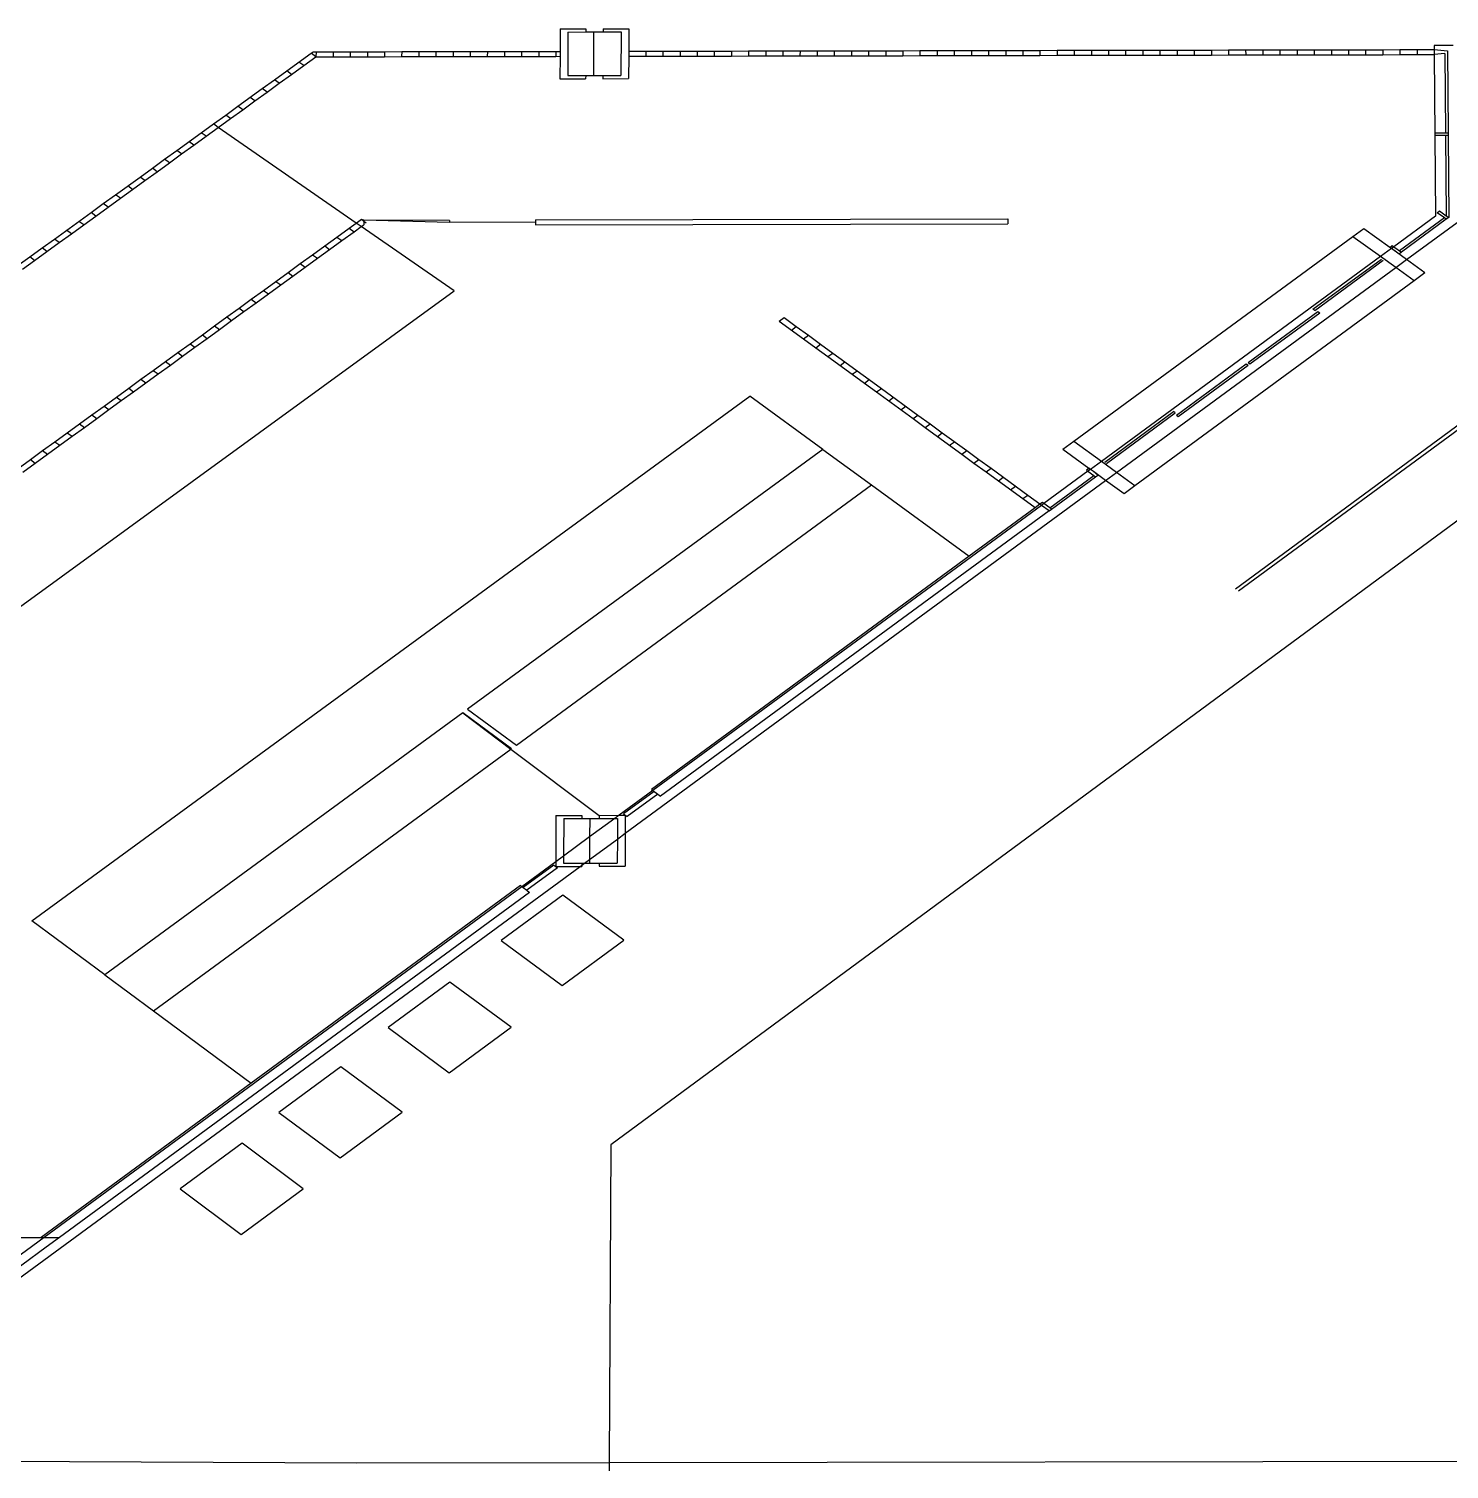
# Model space of a CAD drawing. Extents: x -83 to 83, y -28 to 43.
# Drawn here: x -70.97 to -50.23, y -11.6 to 9.44 of the extents above; entities that cross this region are included whole.
import ezdxf

# ---------------------------------------------------------------- set-up
doc = ezdxf.new("R2010")
doc.units = 0
doc.layers.get('0').update_dxf_attribs({"linetype": 'CONTINUOUS'})

msp = doc.modelspace()

# ---------------------------------------------------------------- linework, layer by layer
for p, q in [((-63.213, 9.434), (-63.215, 9.107)), ((-63.213, 9.434), (-62.838, 9.435)), ((-63.101, 9.389), (-63.104, 8.753)), ((-63.101, 9.389), (-62.838, 9.39)), ((-62.838, 9.435), (-62.838, 9.39)), ((-62.838, 9.39), (-62.726, 9.39)), ((-62.726, 9.39), (-62.729, 8.754)), ((-62.726, 9.39), (-62.588, 9.39)), ((-62.588, 9.436), (-62.588, 9.39)), ((-62.588, 9.436), (-62.213, 9.436)), ((-62.588, 9.39), (-62.325, 9.391)), ((-62.325, 9.391), (-62.328, 8.754)), ((-62.213, 9.436), (-62.214, 9.109)), ((-67.208, 8.821), (-66.851, 9.079)), ((-66.851, 9.079), (-66.822, 9.1)), ((-66.781, 9.027), (-66.851, 9.079)), ((-66.822, 9.1), (-66.78, 9.1)), ((-66.78, 9.1), (-66.781, 9.027)), ((-66.78, 9.1), (-66.53, 9.101)), ((-66.53, 9.101), (-66.531, 9.028)), ((-66.53, 9.101), (-66.28, 9.101)), ((-66.28, 9.101), (-66.281, 9.028)), ((-66.28, 9.101), (-66.03, 9.102)), ((-66.03, 9.102), (-66.03, 9.029)), ((-66.03, 9.102), (-65.78, 9.102)), ((-65.78, 9.102), (-65.529, 9.103)), ((-65.78, 9.102), (-65.78, 9.029)), ((-65.529, 9.103), (-65.53, 9.03)), ((-65.529, 9.103), (-65.279, 9.103)), ((-65.279, 9.103), (-65.28, 9.03)), ((-65.279, 9.103), (-65.029, 9.104)), ((-65.029, 9.104), (-65.03, 9.031)), ((-65.029, 9.104), (-64.779, 9.104)), ((-64.779, 9.104), (-64.529, 9.105)), ((-64.779, 9.104), (-64.779, 9.031)), ((-64.529, 9.105), (-64.529, 9.032)), ((-64.529, 9.105), (-64.278, 9.105)), ((-64.278, 9.105), (-64.279, 9.032)), ((-64.278, 9.105), (-64.028, 9.106)), ((-64.028, 9.106), (-64.029, 9.033)), ((-64.028, 9.106), (-63.778, 9.106)), ((-63.778, 9.106), (-63.528, 9.107)), ((-63.778, 9.106), (-63.778, 9.033)), ((-63.528, 9.107), (-63.528, 9.034)), ((-63.528, 9.107), (-63.277, 9.107)), ((-63.277, 9.107), (-63.278, 9.034)), ((-63.277, 9.107), (-63.215, 9.107)), ((-63.215, 9.107), (-63.215, 9.035)), ((-62.214, 9.109), (-61.964, 9.11)), ((-62.214, 9.109), (-62.214, 9.037)), ((-61.964, 9.11), (-61.964, 9.037)), ((-61.964, 9.11), (-61.713, 9.11)), ((-61.713, 9.11), (-61.714, 9.038)), ((-61.713, 9.11), (-61.463, 9.111)), ((-61.463, 9.111), (-61.464, 9.038)), ((-61.463, 9.111), (-61.213, 9.111)), ((-61.213, 9.111), (-60.963, 9.112)), ((-61.213, 9.111), (-61.213, 9.038)), ((-60.963, 9.112), (-60.963, 9.039)), ((-60.963, 9.112), (-60.712, 9.112)), ((-60.712, 9.112), (-60.713, 9.039)), ((-60.712, 9.112), (-60.462, 9.113)), ((-60.462, 9.113), (-60.462, 9.04)), ((-60.462, 9.113), (-60.212, 9.113)), ((-60.212, 9.113), (-59.962, 9.114)), ((-60.212, 9.113), (-60.212, 9.04)), ((-59.962, 9.114), (-59.962, 9.041)), ((-59.962, 9.114), (-59.711, 9.114)), ((-59.711, 9.114), (-59.712, 9.041)), ((-59.711, 9.114), (-59.461, 9.115)), ((-59.461, 9.115), (-59.461, 9.042)), ((-59.461, 9.115), (-59.211, 9.115)), ((-59.211, 9.115), (-58.961, 9.116)), ((-59.211, 9.115), (-59.211, 9.042)), ((-58.961, 9.116), (-58.961, 9.043)), ((-58.961, 9.116), (-58.71, 9.116)), ((-58.71, 9.116), (-58.46, 9.117)), ((-58.71, 9.116), (-58.71, 9.043)), ((-58.46, 9.117), (-58.46, 9.044)), ((-58.46, 9.117), (-58.21, 9.117)), ((-58.21, 9.117), (-57.96, 9.118)), ((-58.21, 9.117), (-58.21, 9.044)), ((-57.96, 9.118), (-57.96, 9.045)), ((-57.96, 9.118), (-57.709, 9.118)), ((-57.709, 9.118), (-57.459, 9.119)), ((-57.709, 9.118), (-57.709, 9.045)), ((-57.459, 9.119), (-57.459, 9.046)), ((-57.459, 9.119), (-57.209, 9.119)), ((-57.209, 9.119), (-56.958, 9.12)), ((-57.209, 9.119), (-57.209, 9.046)), ((-57.209, 9.046), (-56.958, 9.047)), ((-56.958, 9.12), (-56.958, 9.047)), ((-56.958, 9.12), (-56.708, 9.12)), ((-56.958, 9.047), (-56.708, 9.047)), ((-56.708, 9.12), (-56.458, 9.121)), ((-56.708, 9.12), (-56.708, 9.047)), ((-56.708, 9.047), (-56.458, 9.048)), ((-56.458, 9.121), (-56.458, 9.048)), ((-56.458, 9.121), (-56.207, 9.121)), ((-56.458, 9.048), (-56.207, 9.048)), ((-56.207, 9.121), (-55.957, 9.122)), ((-56.207, 9.121), (-56.207, 9.048)), ((-56.207, 9.048), (-55.957, 9.049)), ((-55.957, 9.122), (-55.957, 9.049)), ((-55.957, 9.122), (-55.707, 9.122)), ((-55.957, 9.049), (-55.707, 9.049)), ((-55.707, 9.122), (-55.457, 9.123)), ((-55.707, 9.122), (-55.707, 9.049)), ((-55.707, 9.049), (-55.456, 9.05)), ((-55.457, 9.123), (-55.456, 9.05)), ((-55.457, 9.123), (-55.206, 9.123)), ((-55.456, 9.05), (-55.206, 9.05)), ((-55.206, 9.123), (-54.956, 9.124)), ((-55.206, 9.123), (-55.206, 9.05)), ((-55.206, 9.05), (-54.956, 9.051)), ((-54.956, 9.124), (-54.956, 9.051)), ((-54.956, 9.124), (-54.706, 9.124)), ((-54.956, 9.051), (-54.705, 9.051)), ((-54.706, 9.124), (-54.455, 9.125)), ((-54.706, 9.124), (-54.705, 9.051)), ((-54.705, 9.051), (-54.455, 9.052)), ((-54.455, 9.125), (-54.455, 9.052)), ((-54.455, 9.125), (-54.205, 9.125)), ((-54.455, 9.052), (-54.205, 9.052)), ((-54.205, 9.125), (-53.955, 9.126)), ((-54.205, 9.125), (-54.205, 9.052)), ((-54.205, 9.052), (-53.954, 9.053)), ((-53.955, 9.126), (-53.954, 9.053)), ((-53.955, 9.126), (-53.704, 9.126)), ((-53.954, 9.053), (-53.704, 9.053)), ((-53.704, 9.126), (-53.454, 9.127)), ((-53.704, 9.126), (-53.704, 9.053)), ((-53.704, 9.053), (-53.454, 9.054)), ((-53.454, 9.127), (-53.454, 9.054)), ((-53.454, 9.127), (-53.204, 9.127)), ((-53.454, 9.054), (-53.203, 9.054)), ((-53.204, 9.127), (-52.953, 9.128)), ((-53.204, 9.127), (-53.203, 9.054)), ((-53.203, 9.054), (-52.953, 9.055)), ((-52.953, 9.128), (-52.953, 9.055)), ((-52.953, 9.128), (-52.703, 9.128)), ((-52.953, 9.055), (-52.703, 9.055)), ((-52.703, 9.128), (-52.453, 9.129)), ((-52.703, 9.128), (-52.703, 9.055)), ((-52.703, 9.055), (-52.452, 9.056)), ((-52.453, 9.129), (-52.452, 9.056)), ((-52.453, 9.129), (-52.202, 9.129)), ((-52.452, 9.056), (-52.202, 9.056)), ((-52.202, 9.129), (-51.952, 9.13)), ((-52.202, 9.129), (-52.202, 9.056)), ((-52.202, 9.056), (-51.952, 9.057)), ((-51.952, 9.13), (-51.952, 9.057)), ((-51.952, 9.13), (-51.702, 9.13)), ((-51.952, 9.057), (-51.701, 9.057)), ((-51.702, 9.13), (-51.451, 9.131)), ((-51.702, 9.13), (-51.701, 9.057)), ((-51.701, 9.057), (-51.451, 9.058)), ((-51.451, 9.131), (-51.451, 9.058)), ((-51.451, 9.131), (-51.201, 9.131)), ((-51.451, 9.058), (-51.2, 9.058)), ((-51.201, 9.131), (-50.951, 9.132)), ((-51.201, 9.131), (-51.2, 9.058)), ((-51.2, 9.058), (-50.95, 9.059)), ((-50.951, 9.132), (-50.95, 9.059)), ((-50.951, 9.132), (-50.7, 9.132)), ((-50.95, 9.059), (-50.7, 9.059)), ((-50.7, 9.132), (-50.451, 9.133)), ((-50.7, 9.132), (-50.7, 9.059)), ((-50.7, 9.059), (-50.45, 9.06)), ((-50.451, 9.192), (-50.451, 9.133)), ((-50.173, 9.192), (-50.451, 9.192)), ((-50.451, 9.133), (-50.45, 9.06)), ((-50.451, 9.133), (-50.45, 9.133)), ((-50.45, 9.133), (-50.449, 9.06)), ((-50.45, 9.133), (-50.257, 9.115)), ((-50.45, 9.06), (-50.43, 6.701)), ((-50.45, 9.06), (-50.449, 9.06)), ((-50.294, 9.078), (-50.449, 9.06)), ((-50.294, 9.078), (-50.285, 7.917)), ((-50.257, 9.115), (-50.247, 7.917)), ((-67.137, 8.77), (-66.959, 8.899)), ((-66.959, 8.899), (-67.029, 8.95)), ((-66.959, 8.899), (-66.781, 9.027)), ((-66.781, 9.027), (-66.531, 9.028)), ((-66.531, 9.028), (-66.281, 9.028)), ((-66.281, 9.028), (-66.03, 9.029)), ((-66.03, 9.029), (-65.78, 9.029)), ((-65.78, 9.029), (-65.53, 9.03)), ((-65.53, 9.03), (-65.28, 9.03)), ((-65.28, 9.03), (-65.03, 9.031)), ((-65.03, 9.031), (-64.779, 9.031)), ((-64.779, 9.031), (-64.529, 9.032)), ((-64.529, 9.032), (-64.279, 9.032)), ((-64.279, 9.032), (-64.029, 9.033)), ((-64.029, 9.033), (-63.778, 9.033)), ((-63.778, 9.033), (-63.528, 9.034)), ((-63.528, 9.034), (-63.278, 9.034)), ((-63.278, 9.034), (-63.215, 9.035)), ((-63.215, 9.035), (-63.217, 8.707)), ((-62.214, 9.037), (-62.216, 8.709)), ((-62.214, 9.037), (-61.964, 9.037)), ((-61.964, 9.037), (-61.714, 9.038)), ((-61.714, 9.038), (-61.464, 9.038)), ((-61.464, 9.038), (-61.213, 9.038)), ((-61.213, 9.038), (-60.963, 9.039)), ((-60.963, 9.039), (-60.713, 9.039)), ((-60.713, 9.039), (-60.462, 9.04)), ((-60.462, 9.04), (-60.212, 9.04)), ((-60.212, 9.04), (-59.962, 9.041)), ((-59.962, 9.041), (-59.712, 9.041)), ((-59.712, 9.041), (-59.461, 9.042)), ((-59.461, 9.042), (-59.211, 9.042)), ((-59.211, 9.042), (-58.961, 9.043)), ((-58.961, 9.043), (-58.71, 9.043)), ((-58.71, 9.043), (-58.46, 9.044)), ((-58.46, 9.044), (-58.21, 9.044)), ((-58.21, 9.044), (-57.96, 9.045)), ((-57.96, 9.045), (-57.709, 9.045)), ((-57.709, 9.045), (-57.459, 9.046)), ((-57.459, 9.046), (-57.209, 9.046)), ((-67.564, 8.563), (-67.386, 8.692)), ((-67.494, 8.512), (-67.316, 8.641)), ((-67.386, 8.692), (-67.208, 8.821)), ((-67.316, 8.641), (-67.386, 8.692)), ((-67.316, 8.641), (-67.137, 8.77)), ((-67.315, 8.641), (-67.316, 8.641)), ((-67.137, 8.77), (-67.208, 8.821)), ((-67.137, 8.77), (-67.137, 8.77)), ((-63.217, 8.707), (-62.842, 8.708)), ((-63.104, 8.753), (-62.841, 8.753)), ((-62.841, 8.753), (-62.842, 8.708)), ((-62.841, 8.753), (-62.729, 8.754)), ((-62.729, 8.754), (-62.591, 8.754)), ((-62.591, 8.754), (-62.591, 8.708)), ((-62.591, 8.754), (-62.328, 8.754)), ((-62.591, 8.708), (-62.216, 8.709)), ((-67.921, 8.305), (-67.564, 8.563)), ((-67.672, 8.383), (-67.742, 8.434)), ((-67.672, 8.383), (-67.494, 8.512)), ((-67.494, 8.512), (-67.564, 8.563)), ((-67.494, 8.512), (-67.494, 8.512)), ((-68.099, 8.176), (-67.921, 8.305)), ((-68.029, 8.124), (-67.85, 8.253)), ((-67.85, 8.253), (-67.921, 8.305)), ((-67.85, 8.253), (-67.672, 8.383)), ((-68.456, 7.917), (-68.278, 8.047)), ((-68.386, 7.866), (-68.207, 7.995)), ((-68.278, 8.047), (-68.099, 8.176)), ((-68.207, 7.995), (-68.278, 8.047)), ((-68.207, 7.995), (-68.029, 8.124)), ((-68.207, 7.995), (-68.207, 7.995)), ((-66.192, 6.599), (-68.207, 7.995)), ((-68.029, 8.124), (-68.099, 8.176)), ((-68.029, 8.124), (-68.029, 8.124)), ((-68.813, 7.659), (-68.456, 7.917)), ((-68.564, 7.737), (-68.635, 7.788)), ((-68.564, 7.737), (-68.386, 7.866)), ((-68.386, 7.866), (-68.456, 7.917)), ((-68.386, 7.866), (-68.386, 7.866)), ((-50.435, 7.88), (-50.435, 7.917)), ((-50.435, 7.917), (-50.285, 7.917)), ((-50.285, 7.88), (-50.435, 7.88)), ((-50.285, 7.917), (-50.247, 7.917)), ((-50.285, 7.88), (-50.275, 6.707)), ((-50.247, 7.88), (-50.285, 7.88)), ((-50.247, 7.917), (-50.247, 7.88)), ((-50.247, 7.88), (-50.238, 6.68)), ((-68.992, 7.53), (-68.813, 7.659)), ((-68.921, 7.478), (-68.743, 7.608)), ((-68.743, 7.608), (-68.813, 7.659)), ((-68.743, 7.608), (-68.564, 7.737)), ((-69.349, 7.271), (-69.17, 7.4)), ((-69.17, 7.4), (-68.992, 7.53)), ((-69.1, 7.349), (-69.17, 7.4)), ((-69.1, 7.349), (-68.921, 7.478)), ((-68.921, 7.478), (-68.992, 7.53)), ((-68.921, 7.478), (-68.921, 7.478)), ((-69.707, 7.012), (-69.349, 7.271)), ((-69.458, 7.09), (-69.279, 7.22)), ((-69.279, 7.22), (-69.349, 7.271)), ((-69.279, 7.22), (-69.1, 7.349)), ((-69.1, 7.349), (-69.1, 7.349)), ((-69.886, 6.883), (-69.707, 7.012)), ((-69.815, 6.831), (-69.636, 6.961)), ((-69.636, 6.961), (-69.707, 7.012)), ((-69.636, 6.961), (-69.458, 7.09)), ((-69.636, 6.961), (-69.636, 6.961)), ((-69.458, 7.09), (-69.528, 7.142)), ((-70.601, 6.365), (-70.064, 6.753)), ((-70.064, 6.753), (-69.886, 6.883)), ((-69.994, 6.702), (-70.064, 6.753)), ((-69.994, 6.702), (-69.815, 6.831)), ((-69.815, 6.831), (-69.886, 6.883)), ((-69.815, 6.831), (-69.815, 6.831)), ((-50.407, 6.75), (-50.371, 6.776)), ((-50.3, 6.673), (-50.407, 6.75)), ((-50.371, 6.776), (-50.275, 6.707)), ((-70.352, 6.443), (-70.173, 6.572)), ((-70.173, 6.572), (-70.243, 6.624)), ((-70.173, 6.572), (-69.994, 6.702)), ((-69.994, 6.702), (-69.994, 6.702)), ((-66.474, 6.395), (-66.295, 6.524)), ((-66.295, 6.524), (-66.192, 6.599)), ((-66.295, 6.524), (-66.225, 6.473)), ((-66.225, 6.473), (-66.119, 6.549)), ((-66.192, 6.599), (-66.117, 6.654)), ((-66.119, 6.549), (-66.192, 6.599)), ((-66.119, 6.549), (-66.083, 6.575)), ((-64.76, 5.608), (-66.119, 6.549)), ((-66.117, 6.654), (-66.083, 6.629)), ((-66.117, 6.654), (-66.083, 6.641)), ((-66.083, 6.641), (-66.083, 6.629)), ((-64.829, 6.607), (-66.083, 6.641)), ((-64.829, 6.635), (-66.083, 6.641)), ((-66.083, 6.629), (-66.046, 6.602)), ((-66.083, 6.629), (-66.083, 6.575)), ((-64.829, 6.635), (-64.829, 6.607)), ((-63.574, 6.61), (-64.829, 6.607)), ((-63.574, 6.61), (-63.575, 6.573)), ((-63.575, 6.573), (-56.675, 6.587)), ((-63.574, 6.646), (-56.675, 6.66)), ((-63.574, 6.646), (-63.574, 6.61)), ((-56.675, 6.66), (-56.675, 6.587)), ((-50.43, 6.701), (-51.041, 6.252)), ((-50.3, 6.673), (-50.956, 6.191)), ((-50.273, 6.654), (-50.929, 6.172)), ((-50.853, 6.065), (-50.116, 6.607)), ((-50.273, 6.654), (-50.3, 6.673)), ((-50.275, 6.707), (-50.238, 6.68)), ((-50.238, 6.68), (-50.273, 6.654)), ((-70.78, 6.235), (-70.601, 6.365)), ((-70.71, 6.184), (-70.531, 6.313)), ((-70.531, 6.313), (-70.601, 6.365)), ((-70.531, 6.313), (-70.352, 6.443)), ((-70.531, 6.313), (-70.531, 6.313)), ((-70.352, 6.443), (-70.422, 6.494)), ((-66.652, 6.265), (-66.474, 6.395)), ((-66.582, 6.213), (-66.403, 6.343)), ((-66.474, 6.395), (-66.403, 6.343)), ((-66.403, 6.343), (-66.225, 6.473)), ((-51.636, 6.4), (-55.712, 3.41)), ((-51.477, 6.517), (-51.636, 6.4)), ((-51.235, 6.11), (-51.636, 6.4)), ((-51.098, 6.243), (-51.477, 6.517)), ((-71.318, 5.846), (-70.96, 6.106)), ((-70.96, 6.106), (-70.78, 6.235)), ((-70.889, 6.054), (-70.96, 6.106)), ((-70.889, 6.054), (-70.71, 6.184)), ((-70.71, 6.184), (-70.78, 6.235)), ((-70.71, 6.184), (-70.71, 6.184)), ((-67.009, 6.006), (-66.831, 6.135)), ((-66.831, 6.135), (-66.652, 6.265)), ((-66.831, 6.135), (-66.76, 6.084)), ((-66.76, 6.084), (-66.582, 6.213)), ((-66.652, 6.265), (-66.582, 6.213)), ((-51.235, 6.11), (-55.311, 3.118)), ((-51.076, 6.226), (-51.235, 6.11)), ((-51.012, 5.948), (-51.235, 6.11)), ((-51.098, 6.243), (-51.063, 6.269)), ((-51.076, 6.226), (-51.098, 6.243)), ((-51.041, 6.252), (-51.076, 6.226)), ((-50.964, 6.146), (-51.076, 6.226)), ((-50.853, 6.065), (-51.076, 6.226)), ((-51.063, 6.269), (-51.041, 6.252)), ((-51.041, 6.252), (-50.929, 6.172)), ((-50.929, 6.172), (-50.964, 6.146)), ((-71.068, 5.924), (-70.889, 6.054)), ((-70.889, 6.054), (-70.889, 6.054)), ((-67.188, 5.876), (-67.009, 6.006)), ((-67.118, 5.824), (-66.939, 5.954)), ((-67.009, 6.006), (-66.939, 5.954)), ((-66.939, 5.954), (-66.76, 6.084)), ((-66.939, 5.954), (-66.939, 5.954)), ((-66.76, 6.084), (-66.76, 6.084)), ((-55.088, 2.955), (-51.012, 5.948)), ((-52.221, 5.341), (-51.222, 6.074)), ((-52.194, 5.321), (-51.195, 6.055)), ((-51.012, 5.948), (-50.853, 6.065)), ((-50.744, 5.755), (-51.012, 5.948)), ((-50.585, 5.872), (-50.853, 6.065)), ((-67.546, 5.616), (-67.367, 5.746)), ((-67.475, 5.565), (-67.296, 5.695)), ((-67.367, 5.746), (-67.188, 5.876)), ((-67.367, 5.746), (-67.367, 5.746)), ((-67.367, 5.746), (-67.296, 5.695)), ((-67.296, 5.695), (-67.118, 5.824)), ((-67.188, 5.876), (-67.118, 5.824)), ((-50.744, 5.755), (-54.82, 2.761)), ((-50.585, 5.872), (-50.744, 5.755)), ((-75.353, -2.096), (-64.76, 5.608)), ((-67.903, 5.357), (-67.725, 5.487)), ((-67.725, 5.487), (-67.546, 5.616)), ((-67.725, 5.487), (-67.654, 5.435)), ((-67.654, 5.435), (-67.475, 5.565)), ((-67.546, 5.616), (-67.475, 5.565)), ((-68.082, 5.227), (-67.903, 5.357)), ((-68.012, 5.175), (-67.833, 5.305)), ((-67.903, 5.357), (-67.833, 5.305)), ((-67.833, 5.305), (-67.654, 5.435)), ((-67.654, 5.435), (-67.654, 5.435)), ((-53.167, 4.561), (-52.149, 5.309)), ((-53.141, 4.542), (-52.122, 5.289)), ((-52.194, 5.321), (-52.221, 5.341)), ((-52.149, 5.309), (-52.122, 5.289)), ((-68.44, 4.967), (-68.261, 5.097)), ((-68.261, 5.097), (-68.082, 5.227)), ((-68.261, 5.097), (-68.191, 5.045)), ((-68.191, 5.045), (-68.012, 5.175)), ((-68.082, 5.227), (-68.012, 5.175)), ((-59.944, 5.214), (-60.015, 5.162)), ((-59.66, 4.903), (-60.015, 5.162)), ((-59.766, 5.084), (-59.944, 5.214)), ((-59.766, 5.084), (-59.838, 5.032)), ((-59.766, 5.084), (-59.766, 5.084)), ((-59.589, 4.955), (-59.766, 5.084)), ((-68.619, 4.837), (-68.44, 4.967)), ((-68.549, 4.785), (-68.37, 4.915)), ((-68.44, 4.967), (-68.37, 4.915)), ((-68.37, 4.915), (-68.191, 5.045)), ((-59.838, 5.032), (-59.838, 5.032)), ((-59.589, 4.955), (-59.66, 4.903)), ((-59.66, 4.903), (-59.66, 4.903)), ((-59.483, 4.774), (-59.66, 4.903)), ((-59.589, 4.955), (-59.589, 4.955)), ((-59.412, 4.826), (-59.589, 4.955)), ((-68.978, 4.577), (-68.798, 4.707)), ((-68.907, 4.525), (-68.728, 4.655)), ((-68.798, 4.707), (-68.619, 4.837)), ((-68.798, 4.707), (-68.728, 4.655)), ((-68.728, 4.655), (-68.549, 4.785)), ((-68.619, 4.837), (-68.549, 4.785)), ((-68.549, 4.785), (-68.549, 4.785)), ((-59.412, 4.826), (-59.483, 4.774)), ((-59.483, 4.774), (-59.483, 4.774)), ((-59.305, 4.644), (-59.483, 4.774)), ((-59.411, 4.826), (-59.412, 4.826)), ((-59.234, 4.696), (-59.412, 4.826)), ((-59.234, 4.696), (-59.305, 4.645)), ((-59.305, 4.645), (-59.305, 4.644)), ((-58.95, 4.386), (-59.305, 4.644)), ((-59.056, 4.567), (-59.234, 4.696)), ((-69.336, 4.317), (-69.157, 4.447)), ((-69.157, 4.447), (-68.978, 4.577)), ((-69.157, 4.447), (-69.086, 4.395)), ((-69.086, 4.395), (-68.907, 4.525)), ((-68.978, 4.577), (-68.907, 4.525)), ((-47.019, 4.535), (-62.475, -6.863)), ((-59.056, 4.567), (-59.127, 4.515)), ((-58.879, 4.438), (-59.056, 4.567)), ((-58.879, 4.438), (-58.95, 4.386)), ((-58.879, 4.438), (-58.879, 4.438)), ((-58.701, 4.308), (-58.879, 4.438)), ((-54.214, 3.793), (-53.194, 4.541)), ((-54.187, 3.773), (-53.167, 4.522)), ((-53.351, 1.258), (-48.964, 4.489)), ((-53.306, 1.225), (-48.919, 4.457)), ((-53.194, 4.541), (-53.167, 4.522)), ((-53.167, 4.561), (-53.141, 4.542)), ((-69.515, 4.187), (-69.336, 4.317)), ((-69.445, 4.135), (-69.266, 4.265)), ((-69.336, 4.317), (-69.266, 4.265)), ((-69.266, 4.265), (-69.086, 4.395)), ((-69.266, 4.265), (-69.266, 4.265)), ((-58.95, 4.386), (-58.95, 4.386)), ((-58.772, 4.256), (-58.95, 4.386)), ((-58.701, 4.308), (-58.772, 4.256)), ((-58.772, 4.256), (-58.772, 4.256)), ((-58.594, 4.127), (-58.772, 4.256)), ((-58.701, 4.308), (-58.701, 4.308)), ((-58.523, 4.179), (-58.701, 4.308)), ((-70.93, -3.591), (-60.444, 4.071)), ((-69.874, 3.926), (-69.695, 4.057)), ((-69.804, 3.875), (-69.624, 4.005)), ((-69.695, 4.057), (-69.515, 4.187)), ((-69.695, 4.057), (-69.624, 4.005)), ((-69.624, 4.005), (-69.445, 4.135)), ((-69.515, 4.187), (-69.445, 4.135)), ((-69.445, 4.135), (-69.445, 4.135)), ((-59.378, 3.293), (-60.444, 4.071)), ((-58.523, 4.179), (-58.594, 4.127)), ((-58.594, 4.127), (-58.594, 4.127)), ((-58.061, 3.738), (-58.594, 4.127)), ((-58.523, 4.179), (-58.523, 4.179)), ((-57.99, 3.79), (-58.523, 4.179)), ((-58.345, 4.049), (-58.416, 3.997)), ((-70.233, 3.666), (-70.054, 3.796)), ((-70.054, 3.796), (-69.874, 3.926)), ((-70.054, 3.796), (-69.983, 3.744)), ((-69.983, 3.744), (-69.804, 3.875)), ((-69.874, 3.927), (-69.874, 3.926)), ((-69.874, 3.926), (-69.804, 3.875)), ((-58.168, 3.92), (-58.239, 3.868)), ((-57.99, 3.79), (-58.061, 3.738)), ((-57.99, 3.79), (-57.99, 3.79)), ((-57.812, 3.66), (-57.99, 3.79)), ((-55.262, 3.108), (-54.259, 3.845)), ((-55.235, 3.089), (-54.232, 3.825)), ((-54.232, 3.825), (-54.259, 3.845)), ((-54.214, 3.793), (-54.187, 3.773)), ((-70.413, 3.536), (-70.233, 3.666)), ((-70.342, 3.484), (-70.163, 3.614)), ((-70.233, 3.666), (-70.163, 3.614)), ((-70.163, 3.614), (-69.983, 3.744)), ((-70.163, 3.614), (-70.162, 3.614)), ((-58.061, 3.738), (-58.061, 3.738)), ((-57.883, 3.608), (-58.061, 3.738)), ((-57.812, 3.66), (-57.883, 3.608)), ((-57.883, 3.608), (-57.883, 3.608)), ((-57.705, 3.479), (-57.883, 3.608)), ((-57.812, 3.66), (-57.812, 3.66)), ((-57.634, 3.531), (-57.812, 3.66)), ((-70.772, 3.275), (-70.592, 3.405)), ((-70.592, 3.405), (-70.413, 3.536)), ((-70.592, 3.405), (-70.522, 3.353)), ((-70.522, 3.353), (-70.342, 3.484)), ((-70.413, 3.536), (-70.342, 3.484)), ((-57.634, 3.531), (-57.705, 3.479)), ((-57.705, 3.479), (-57.705, 3.479)), ((-57.349, 3.219), (-57.705, 3.479)), ((-57.277, 3.271), (-57.634, 3.531)), ((-57.456, 3.401), (-57.527, 3.349)), ((-55.712, 3.41), (-55.872, 3.292)), ((-55.311, 3.118), (-55.712, 3.41)), ((-70.951, 3.145), (-70.772, 3.275)), ((-70.881, 3.093), (-70.701, 3.223)), ((-70.772, 3.275), (-70.701, 3.223)), ((-70.701, 3.223), (-70.522, 3.353)), ((-59.378, 3.293), (-64.566, -0.503)), ((-59.378, 3.293), (-58.667, 2.774)), ((-57.277, 3.271), (-57.349, 3.219)), ((-57.171, 3.089), (-57.349, 3.219)), ((-57.099, 3.141), (-57.277, 3.271)), ((-55.493, 3.016), (-55.872, 3.292)), ((-71.131, 3.014), (-70.951, 3.145)), ((-71.061, 2.962), (-70.881, 3.093)), ((-70.951, 3.145), (-70.881, 3.093)), ((-57.099, 3.141), (-57.171, 3.089)), ((-56.992, 2.959), (-57.171, 3.089)), ((-56.921, 3.012), (-57.099, 3.141)), ((-56.921, 3.012), (-56.992, 2.959)), ((-56.814, 2.83), (-56.992, 2.959)), ((-56.386, 2.622), (-56.921, 3.012)), ((-55.507, 2.974), (-56.15, 2.502)), ((-55.493, 3.016), (-55.529, 2.99)), ((-55.529, 2.99), (-55.507, 2.974)), ((-55.471, 3), (-55.507, 2.974)), ((-55.507, 2.974), (-55.422, 2.912)), ((-55.493, 3.017), (-55.493, 3.016)), ((-55.471, 3), (-55.493, 3.017)), ((-55.471, 3), (-55.493, 3.016)), ((-55.311, 3.118), (-55.471, 3)), ((-55.471, 3), (-55.471, 3)), ((-55.426, 2.968), (-55.471, 3)), ((-55.426, 2.968), (-55.471, 3)), ((-55.36, 2.919), (-55.426, 2.968)), ((-55.248, 2.838), (-55.426, 2.968)), ((-55.088, 2.955), (-55.311, 3.118)), ((-55.248, 2.838), (-55.088, 2.955)), ((-54.82, 2.761), (-55.088, 2.955)), ((-63.854, -1.026), (-58.667, 2.774)), ((-62.264, -2.314), (-55.248, 2.838)), ((-58.667, 2.774), (-57.241, 1.734)), ((-56.743, 2.882), (-56.814, 2.83)), ((-56.457, 2.57), (-56.814, 2.83)), ((-56.565, 2.752), (-56.636, 2.7)), ((-56.065, 2.44), (-55.422, 2.912)), ((-56.039, 2.421), (-55.395, 2.893)), ((-55.422, 2.912), (-55.395, 2.893)), ((-55.395, 2.893), (-55.36, 2.919)), ((-54.98, 2.643), (-55.248, 2.838)), ((-54.82, 2.761), (-54.98, 2.643)), ((-56.386, 2.622), (-56.457, 2.57)), ((-56.279, 2.44), (-56.457, 2.57)), ((-56.208, 2.492), (-56.386, 2.622)), ((-56.186, 2.476), (-61.859, -1.689)), ((-56.074, 2.394), (-61.748, -1.771)), ((-56.279, 2.44), (-57.241, 1.734)), ((-56.208, 2.492), (-56.279, 2.44)), ((-56.172, 2.518), (-56.208, 2.492)), ((-56.186, 2.476), (-56.208, 2.492)), ((-56.15, 2.502), (-56.186, 2.476)), ((-56.074, 2.394), (-56.186, 2.476)), ((-56.15, 2.502), (-56.172, 2.518)), ((-56.065, 2.44), (-56.15, 2.502)), ((-56.074, 2.394), (-56.039, 2.421)), ((-56.039, 2.421), (-56.065, 2.44)), ((-57.241, 1.734), (-61.881, -1.673)), ((-64.638, -0.555), (-69.865, -4.381)), ((-63.926, -1.079), (-64.638, -0.555)), ((-64.638, -0.555), (-63.933, -1.084)), ((-64.566, -0.503), (-63.854, -1.026)), ((-69.154, -4.908), (-63.933, -1.084)), ((-63.933, -1.084), (-63.926, -1.079)), ((-63.933, -1.084), (-62.643, -2.052)), ((-61.881, -1.673), (-61.859, -1.689)), ((-61.859, -1.689), (-62.353, -2.051)), ((-61.841, -1.702), (-62.29, -2.031)), ((-61.788, -1.741), (-62.236, -2.071)), ((-61.859, -1.689), (-61.788, -1.741)), ((-61.788, -1.741), (-61.748, -1.771)), ((-63.276, -2.053), (-63.279, -2.731)), ((-63.276, -2.053), (-62.896, -2.052)), ((-63.162, -2.099), (-63.165, -2.648)), ((-63.162, -2.099), (-62.896, -2.099)), ((-62.896, -2.052), (-62.896, -2.099)), ((-62.896, -2.099), (-62.782, -2.099)), ((-62.416, -2.098), (-62.784, -2.368)), ((-62.782, -2.099), (-62.784, -2.368)), ((-62.782, -2.099), (-62.643, -2.098)), ((-62.643, -2.052), (-62.353, -2.051)), ((-62.643, -2.052), (-62.643, -2.098)), ((-62.643, -2.098), (-62.416, -2.098)), ((-62.353, -2.051), (-62.416, -2.098)), ((-62.416, -2.098), (-62.377, -2.098)), ((-62.377, -2.098), (-62.379, -2.398)), ((-62.353, -2.051), (-62.263, -2.051)), ((-62.29, -2.031), (-62.236, -2.071)), ((-62.263, -2.051), (-62.264, -2.314)), ((-62.379, -2.398), (-62.264, -2.314)), ((-62.264, -2.314), (-62.266, -2.796)), ((-62.784, -2.368), (-63.165, -2.648)), ((-62.784, -2.368), (-62.785, -2.697)), ((-62.785, -2.697), (-62.379, -2.398)), ((-62.379, -2.398), (-62.38, -2.749)), ((-63.279, -2.731), (-63.774, -3.095)), ((-63.279, -2.731), (-63.28, -2.797)), ((-63.165, -2.648), (-63.279, -2.731)), ((-63.165, -2.648), (-63.165, -2.751)), ((-62.858, -2.75), (-62.785, -2.697)), ((-62.785, -2.697), (-62.785, -2.75)), ((-74.734, -11.471), (-62.921, -2.797)), ((-63.306, -2.778), (-63.756, -3.108)), ((-63.253, -2.817), (-63.702, -3.147)), ((-63.306, -2.778), (-63.28, -2.797)), ((-63.28, -2.797), (-63.28, -2.797)), ((-63.28, -2.797), (-63.253, -2.817)), ((-63.28, -2.797), (-63.28, -2.797)), ((-63.28, -2.797), (-62.921, -2.797)), ((-63.28, -2.797), (-63.28, -2.797)), ((-63.165, -2.751), (-62.899, -2.75)), ((-62.921, -2.797), (-62.9, -2.781)), ((-62.921, -2.797), (-62.9, -2.797)), ((-62.899, -2.75), (-62.9, -2.781)), ((-62.9, -2.781), (-62.858, -2.75)), ((-62.9, -2.781), (-62.9, -2.797)), ((-62.899, -2.75), (-62.858, -2.75)), ((-62.858, -2.75), (-62.785, -2.75)), ((-62.785, -2.75), (-62.646, -2.75)), ((-62.646, -2.75), (-62.38, -2.749)), ((-62.646, -2.75), (-62.646, -2.796)), ((-62.646, -2.796), (-62.266, -2.796)), ((-63.774, -3.095), (-70.751, -8.216)), ((-63.796, -3.078), (-67.729, -5.965)), ((-63.796, -3.078), (-63.774, -3.095)), ((-63.774, -3.095), (-63.756, -3.108)), ((-63.756, -3.108), (-63.756, -3.108)), ((-63.756, -3.108), (-63.702, -3.147)), ((-63.702, -3.147), (-63.662, -3.177)), ((-63.662, -3.177), (-70.526, -8.216)), ((-63.176, -3.218), (-64.076, -3.879)), ((-62.283, -3.876), (-63.176, -3.218)), ((-69.865, -4.381), (-70.93, -3.591)), ((-64.076, -3.879), (-63.183, -4.538)), ((-63.183, -4.538), (-62.283, -3.876)), ((-69.865, -4.381), (-69.154, -4.908)), ((-64.824, -4.488), (-65.726, -5.151)), ((-63.931, -5.148), (-64.824, -4.488)), ((-69.154, -4.908), (-67.729, -5.965)), ((-65.726, -5.151), (-64.833, -5.811)), ((-64.833, -5.811), (-63.931, -5.148)), ((-66.417, -5.727), (-67.321, -6.391)), ((-65.524, -6.388), (-66.417, -5.727)), ((-67.729, -5.965), (-70.796, -8.216)), ((-67.321, -6.391), (-66.428, -7.053)), ((-66.428, -7.053), (-65.524, -6.388)), ((-67.86, -6.842), (-68.766, -7.508)), ((-66.967, -7.505), (-67.86, -6.842)), ((-62.475, -6.863), (-62.497, -11.509)), ((-68.766, -7.508), (-67.873, -8.172)), ((-67.873, -8.172), (-66.967, -7.505)), ((-76.811, -8.226), (-70.796, -8.216)), ((-70.719, -8.358), (-75.118, -11.587)), ((-70.751, -8.216), (-75.115, -11.42)), ((-70.796, -8.216), (-70.751, -8.216)), ((-70.751, -8.216), (-70.526, -8.216)), ((-70.526, -8.216), (-70.719, -8.358)), ((-66.184, -11.515), (-74.734, -11.471)), ((-62.497, -11.509), (-66.184, -11.515)), ((17.313, -11.384), (-62.497, -11.509)), ((-62.497, -11.509), (-62.497, -11.627))]:
    msp.add_line(p, q)

doc.saveas('drawing.dxf')
